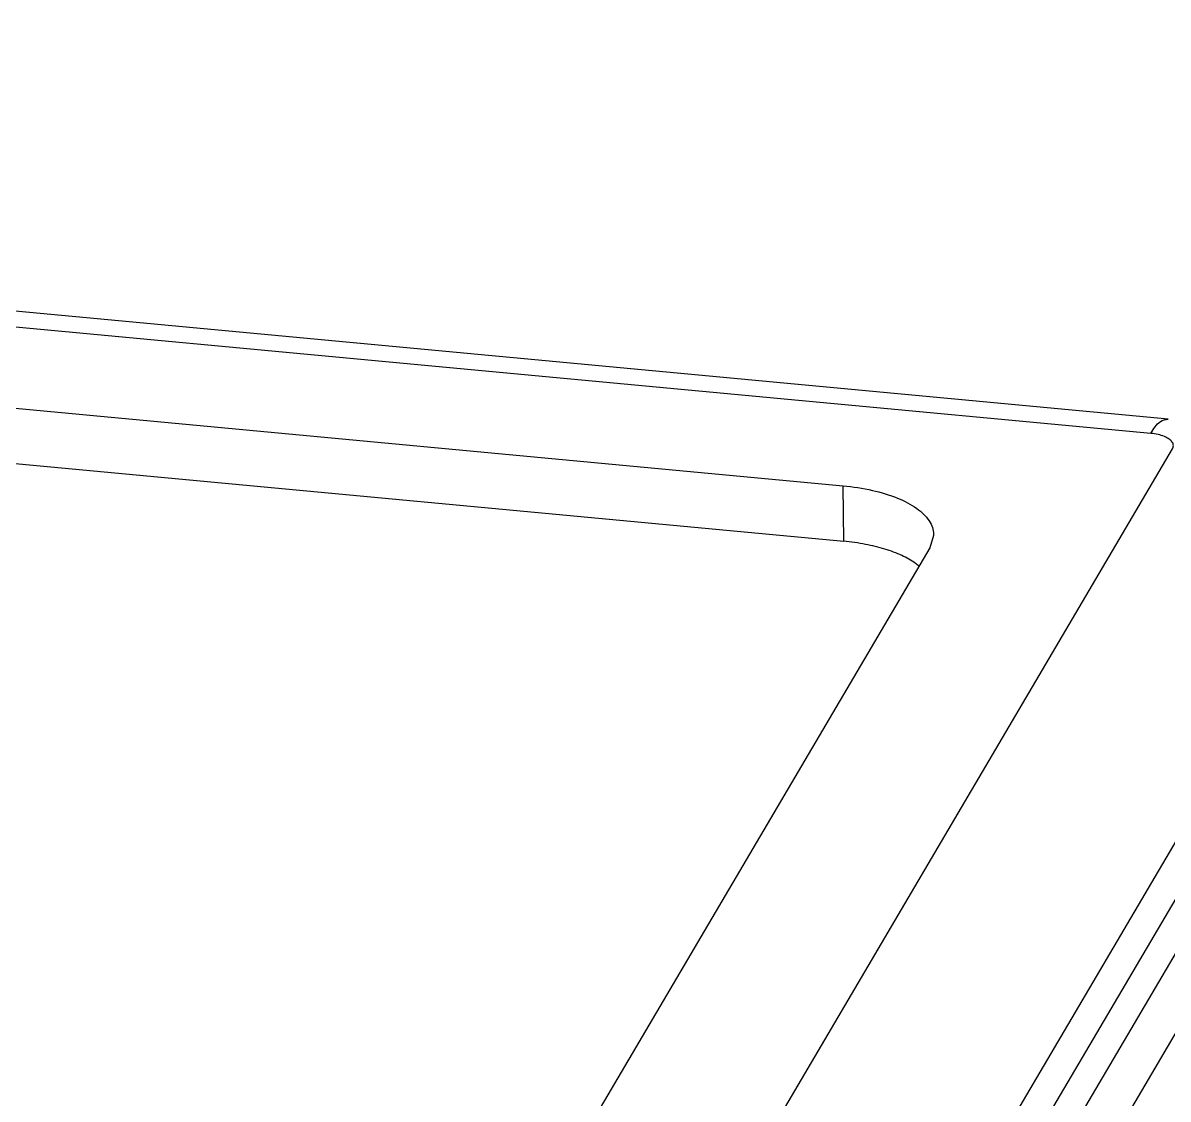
# Model space of a CAD drawing. Header units: millimetres. Extents: x 1690 to 2009, y -242 to -21.
# Drawn here: x 1793.07 to 1812.09, y -159.59 to -141.71 of the extents above; entities that cross this region are included whole.
import ezdxf

# ---------------------------------------------------------------- set-up
doc = ezdxf.new("R2010")
doc.units = ezdxf.units.MM
doc.layers.add('06___PRT_ALL_SURFS', color=7, linetype='Continuous')

# ---------------------------------------------------------------- blocks, each defined once
blk = doc.blocks.new('u40')
at = {"color": 7, "linetype": 'Continuous'}
for p, q in [((-75.703, 93.116), (-14.19, 87.35)), ((-75.695, 92.194), (-14.182, 86.428)), ((-14.182, 86.428), (-14.19, 87.35)), ((-12.692, 86.523), (-12.755, 86.317)), ((-12.755, 86.317), (-21.167, 72.02)), ((-16.882, 66.523), (-6.202, 84.675)), ((-5.702, 84.635), (-16.389, 66.47)), ((-5.208, 84.151), (-15.895, 65.987))]:
    blk.add_line(p, q, dxfattribs=at)
for points, start_tangent, end_tangent in [([(-14.19, 87.35), (-13.706, 87.274), (-13.289, 87.145), (-12.968, 86.972), (-12.764, 86.767), (-12.691, 86.543), (-12.692, 86.523)], (0.995635, -0.093332), (-0.037491, -0.999297)), ([(-12.932, 86.014), (-12.992, 86.06), (-13.217, 86.19), (-13.498, 86.297), (-13.823, 86.377), (-14.182, 86.428)], (-0.76575, 0.643139), (-0.995635, 0.093332))]:
    blk.add_spline(points, degree=3, dxfattribs=dict(at, start_tangent=start_tangent, end_tangent=end_tangent))
at = {"layer": '06___PRT_ALL_SURFS', "color": 7, "linetype": 'Continuous'}
for p, q in [((-8.796, 88.459), (-79.021, 95.042)), ((-9.082, 88.22), (-79.307, 94.803)), ((-19.391, 69.831), (-8.724, 87.962)), ((-16.921, 67.413), (-6.254, 85.543))]:
    blk.add_line(p, q, dxfattribs=at)
for points, start_tangent, end_tangent in [([(-9.082, 88.22), (-8.921, 88.417), (-8.796, 88.456)], (0.507097, 0.861889), (0.999818, -0.019082)), ([(-8.724, 87.962), (-8.708, 88.018), (-8.726, 88.074), (-8.777, 88.125), (-8.857, 88.169), (-8.962, 88.201), (-9.082, 88.22)], (0.506754, 0.862091), (-0.995625, 0.093438))]:
    blk.add_spline(points, degree=3, dxfattribs=dict(at, start_tangent=start_tangent, end_tangent=end_tangent))

msp = doc.modelspace()

# ---------------------------------------------------------------- block references
msp.add_blockref('u40', (1820.885, -236.748))

doc.saveas('drawing.dxf')
